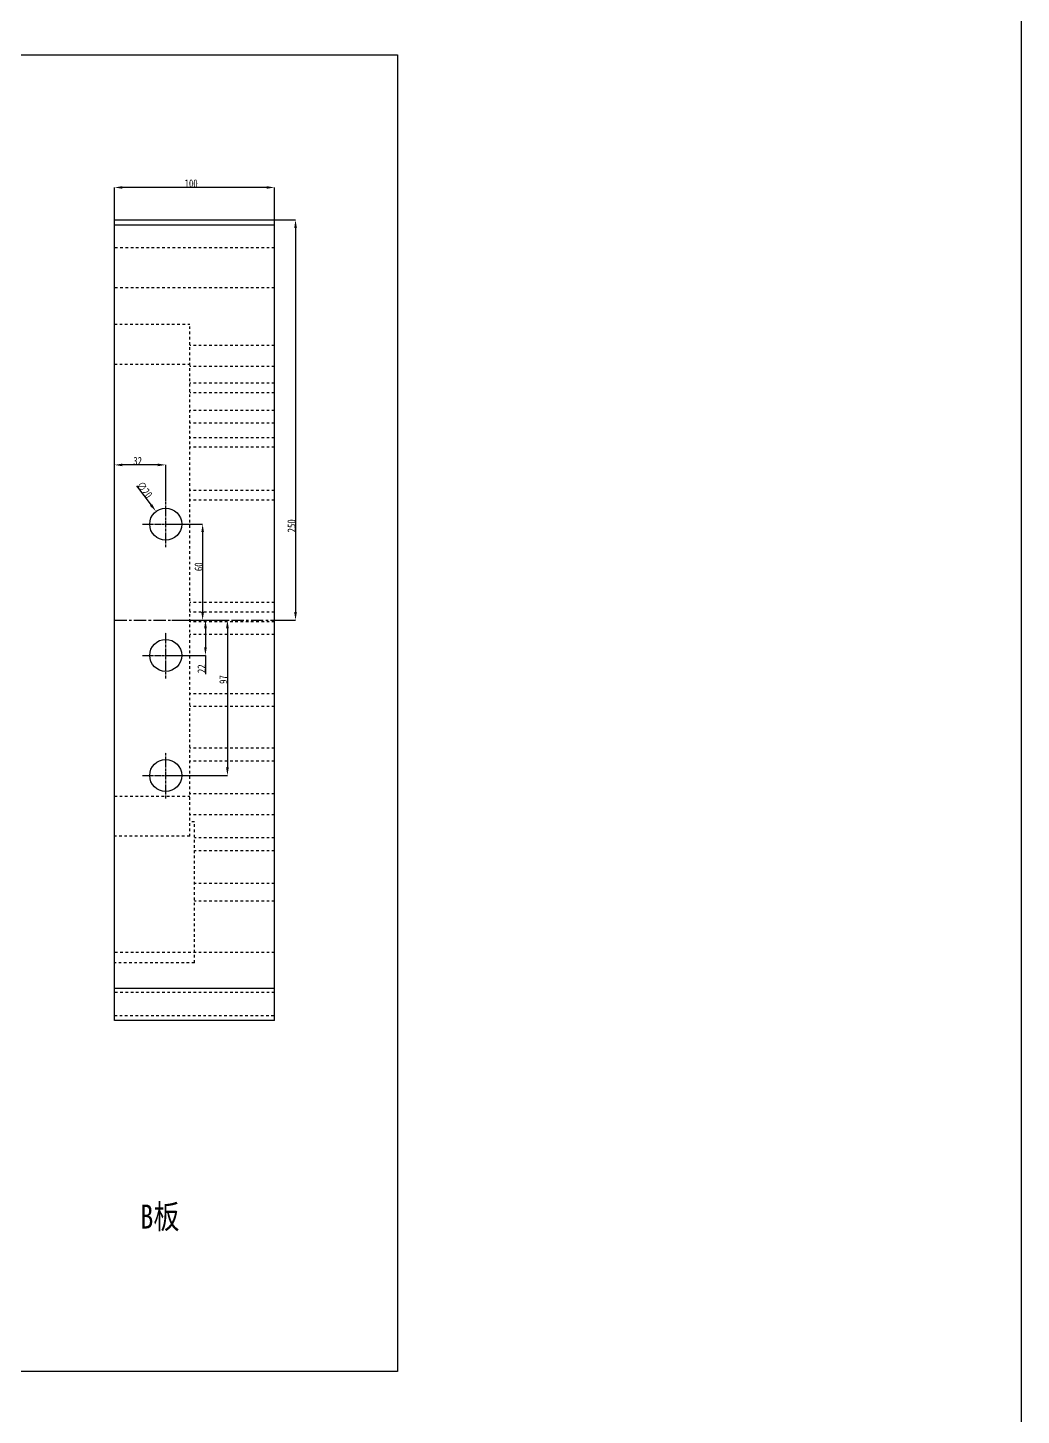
# Model space of a CAD drawing. Header units: millimetres. Extents: x 629 to 2024, y -4394 to 1386.
# Drawn here: x 1403 to 2024, y -3369 to -2502 of the extents above; entities that cross this region are included whole.
import ezdxf

# ---------------------------------------------------------------- set-up
doc = ezdxf.new("R2010")
doc.units = ezdxf.units.MM
doc.header["$LTSCALE"] = 16.335
doc.header["$PDMODE"] = 3
doc.header["$PDSIZE"] = 0.3125
doc.linetypes.add('CENTER', pattern=[0.6, 0.375, -0.075, 0.075, -0.075])
doc.linetypes.add('HIDDEN', pattern=[0.2, 0.1, -0.1])
doc.layers.get('0').update_dxf_attribs({"linetype": 'CONTINUOUS'})
doc.layers.get('Defpoints').update_dxf_attribs({"linetype": 'CONTINUOUS'})
doc.layers.add('DEFAULT_2', color=8, linetype='HIDDEN')
doc.styles.get("Standard").update_dxf_attribs({"font": 'txt', "width": 0.8})
doc.dimstyles.new('副本 ISO-25-1', dxfattribs={"dimtxt": 5, "dimasz": 5, "dimexe": 0, "dimexo": 0, "dimgap": 0, "dimtad": 1, "dimtxsty": 'Standard', "dimcen": 0, "dimclrd": 4, "dimclre": 4, "dimclrt": 6, "dimazin": 0, "dimtfac": 1, "dimtofl": 0, "dimtmove": 0, "dimatfit": 3, "dimfxl": 0, "dimarcsym": 0})

# ---------------------------------------------------------------- blocks, each defined once
blk = doc.blocks.new('*D316')
at = {"color": 4, "linetype": 'Continuous', "lineweight": -2}
blk.add_line((1470.87, -2788.08), (1479.97, -2800.01), dxfattribs=at)
at = {"color": 4}
blk.add_solid([(1480.63, -2799.5), (1479.3, -2800.51), (1483, -2803.98)], dxfattribs=at)
at = {"layer": 'Defpoints', "color": 0}
for p in [(1483, -2803.98), (1495.13, -2819.88)]:
    blk.add_point(p, dxfattribs=at)
at = {"color": 6, "insert": (1475.89, -2790.54), "char_height": 5, "attachment_point": 5, "rotation": 307.33735}
blk.add_mtext('∅20', dxfattribs=at)
blk = doc.blocks.new('*D317')
at = {"color": 4, "linetype": 'Continuous', "lineweight": -2}
for p, q in [((1457.07, -2781.35), (1457.07, -2774.94)), ((1484.06, -2774.94), (1462.07, -2774.94)), ((1489.06, -2797.53), (1489.06, -2774.94))]:
    blk.add_line(p, q, dxfattribs=at)
at = {"color": 4}
for points in [[(1462.07, -2774.1), (1462.07, -2775.77), (1457.07, -2774.94)], [(1484.06, -2774.1), (1484.06, -2775.77), (1489.06, -2774.94)]]:
    blk.add_solid(points, dxfattribs=at)
at = {"layer": 'Defpoints', "color": 0}
for p in [(1457.07, -2774.94), (1457.07, -2781.35), (1489.06, -2797.53)]:
    blk.add_point(p, dxfattribs=at)
at = {"color": 6, "insert": (1471.55, -2772.44), "char_height": 5, "attachment_point": 5}
blk.add_mtext('32', dxfattribs=at)
blk = doc.blocks.new('*D318')
at = {"color": 4, "linetype": 'Continuous', "lineweight": -2}
for p, q in [((1492.88, -2811.93), (1512.16, -2811.93)), ((1512.16, -2816.93), (1512.16, -2866.93)), ((1492.88, -2871.93), (1512.16, -2871.93))]:
    blk.add_line(p, q, dxfattribs=at)
at = {"color": 4}
for points in [[(1511.32, -2816.93), (1512.99, -2816.93), (1512.16, -2811.93)], [(1511.32, -2866.93), (1512.99, -2866.93), (1512.16, -2871.93)]]:
    blk.add_solid(points, dxfattribs=at)
at = {"layer": 'Defpoints', "color": 0}
for p in [(1492.88, -2811.93), (1492.88, -2871.93), (1512.16, -2871.93)]:
    blk.add_point(p, dxfattribs=at)
at = {"color": 6, "insert": (1509.66, -2838.57), "char_height": 5, "attachment_point": 5, "rotation": 90}
blk.add_mtext('60', dxfattribs=at)
blk = doc.blocks.new('*D319')
at = {"color": 4, "linetype": 'Continuous', "lineweight": -2}
for p, q in [((1492.88, -2871.93), (1513.92, -2871.93)), ((1513.92, -2876.93), (1513.92, -2888.93)), ((1492.88, -2893.93), (1513.92, -2893.93)), ((1513.92, -2893.93), (1513.92, -2905.6))]:
    blk.add_line(p, q, dxfattribs=at)
at = {"color": 4}
for points in [[(1513.08, -2876.93), (1514.75, -2876.93), (1513.92, -2871.93)], [(1513.08, -2888.93), (1514.75, -2888.93), (1513.92, -2893.93)]]:
    blk.add_solid(points, dxfattribs=at)
at = {"layer": 'Defpoints', "color": 0}
for p in [(1492.88, -2871.93), (1492.88, -2893.93), (1513.92, -2893.93)]:
    blk.add_point(p, dxfattribs=at)
at = {"color": 6, "insert": (1511.42, -2902.27), "char_height": 5, "attachment_point": 5, "rotation": 90}
blk.add_mtext('22', dxfattribs=at)
blk = doc.blocks.new('*D320')
at = {"color": 4, "linetype": 'Continuous', "lineweight": -2}
for p, q in [((1492.88, -2871.93), (1527.64, -2871.93)), ((1527.64, -2876.93), (1527.64, -2963.93)), ((1489.06, -2968.93), (1527.64, -2968.93))]:
    blk.add_line(p, q, dxfattribs=at)
at = {"color": 4}
for points in [[(1526.81, -2876.93), (1528.48, -2876.93), (1527.64, -2871.93)], [(1526.81, -2963.93), (1528.48, -2963.93), (1527.64, -2968.93)]]:
    blk.add_solid(points, dxfattribs=at)
at = {"layer": 'Defpoints', "color": 0}
for p in [(1492.88, -2871.93), (1489.06, -2968.93), (1527.64, -2968.93)]:
    blk.add_point(p, dxfattribs=at)
at = {"color": 6, "insert": (1525.14, -2909.01), "char_height": 5, "attachment_point": 5, "rotation": 90}
blk.add_mtext('97', dxfattribs=at)
blk = doc.blocks.new('*D321')
at = {"color": 4, "linetype": 'Continuous', "lineweight": -2}
for p, q in [((1457.07, -2621.93), (1457.07, -2601.64)), ((1552.07, -2601.64), (1462.07, -2601.64)), ((1557.07, -2621.93), (1557.07, -2601.64))]:
    blk.add_line(p, q, dxfattribs=at)
at = {"color": 4}
for points in [[(1462.07, -2600.81), (1462.07, -2602.48), (1457.07, -2601.64)], [(1552.07, -2600.81), (1552.07, -2602.48), (1557.07, -2601.64)]]:
    blk.add_solid(points, dxfattribs=at)
at = {"layer": 'Defpoints', "color": 0}
for p in [(1457.07, -2601.64), (1457.07, -2621.93), (1557.07, -2621.93)]:
    blk.add_point(p, dxfattribs=at)
at = {"color": 6, "insert": (1504.96, -2599.14), "char_height": 5, "attachment_point": 5}
blk.add_mtext('100', dxfattribs=at)
blk = doc.blocks.new('*D322')
at = {"color": 4, "linetype": 'Continuous', "lineweight": -2}
for p, q in [((1546.5, -2621.93), (1570.2, -2621.93)), ((1570.2, -2626.93), (1570.2, -2866.93)), ((1557.07, -2871.93), (1570.2, -2871.93))]:
    blk.add_line(p, q, dxfattribs=at)
at = {"color": 4}
for points in [[(1569.37, -2626.93), (1571.04, -2626.93), (1570.2, -2621.93)], [(1569.37, -2866.93), (1571.04, -2866.93), (1570.2, -2871.93)]]:
    blk.add_solid(points, dxfattribs=at)
at = {"layer": 'Defpoints', "color": 0}
for p in [(1546.5, -2621.93), (1557.07, -2871.93), (1570.2, -2871.93)]:
    blk.add_point(p, dxfattribs=at)
at = {"color": 6, "insert": (1567.7, -2813), "char_height": 5, "attachment_point": 5, "rotation": 90}
blk.add_mtext('250', dxfattribs=at)

msp = doc.modelspace()

# ---------------------------------------------------------------- linework, layer by layer
at = {"color": 7, "linetype": 'Continuous'}
for p, q in [((1457.069, -3121.933), (1457.069, -2621.933)), ((1457.069, -2621.933), (1557.069, -2621.933)), ((1457.069, -2624.933), (1557.069, -2624.933)), ((1557.069, -3121.933), (1557.069, -2621.933)), ((1557.069, -3101.933), (1457.069, -3101.933)), ((1557.069, -3121.933), (1457.069, -3121.933))]:
    msp.add_line(p, q, dxfattribs=at)
at = {"color": 1, "linetype": 'CENTER', "ltscale": 0.248791}
for p, q in [((1489.065, -2826.333), (1489.065, -2797.533)), ((1474.665, -2811.933), (1503.465, -2811.933)), ((1489.065, -2908.333), (1489.065, -2879.533)), ((1474.665, -2893.933), (1503.465, -2893.933)), ((1489.065, -2983.333), (1489.065, -2954.533)), ((1474.665, -2968.933), (1503.465, -2968.933))]:
    msp.add_line(p, q, dxfattribs=at)
at = {"color": 1, "linetype": 'CENTER', "ltscale": 1.243955}
msp.add_line((1457.069, -2871.933), (1557.069, -2871.933), dxfattribs=at)
for points in [[(628.864, 1386.234), (2023.672, 1386.234), (2023.672, -4394.118), (628.864, -4394.118)], [(936.955, -2518.846), (1633.979, -2518.846), (1633.979, -3341.356), (936.955, -3341.356)]]:
    msp.add_lwpolyline(points, close=True)
for centre in [(1489.065, -2811.933), (1489.065, -2893.933), (1489.065, -2968.933)]:
    msp.add_circle(centre, 10)
at = {"layer": 'DEFAULT_2', "color": 8, "linetype": 'HIDDEN'}
for p, q in [((1557.069, -2639.433), (1457.069, -2639.433)), ((1557.069, -2664.433), (1457.069, -2664.433)), ((1457.069, -2686.933), (1504.065, -2686.933)), ((1504.065, -3006.933), (1504.065, -2686.933)), ((1557.069, -2700.433), (1504.065, -2700.433)), ((1457.069, -2711.933), (1504.065, -2711.933)), ((1557.069, -2713.433), (1504.065, -2713.433)), ((1557.069, -2723.933), (1504.065, -2723.933)), ((1557.069, -2729.933), (1504.065, -2729.933)), ((1557.069, -2740.933), (1504.065, -2740.933)), ((1557.069, -2748.933), (1504.065, -2748.933)), ((1557.069, -2757.933), (1504.065, -2757.933)), ((1557.069, -2763.933), (1504.065, -2763.933)), ((1557.069, -2790.933), (1504.065, -2790.933)), ((1557.069, -2796.933), (1504.065, -2796.933)), ((1557.069, -2860.933), (1504.065, -2860.933)), ((1557.069, -2866.933), (1504.065, -2866.933)), ((1557.069, -2872.933), (1504.065, -2872.933)), ((1557.069, -2880.933), (1504.065, -2880.933)), ((1557.069, -2917.933), (1504.065, -2917.933)), ((1557.069, -2925.933), (1504.065, -2925.933)), ((1557.069, -2951.933), (1504.065, -2951.933)), ((1557.069, -2959.933), (1504.065, -2959.933)), ((1557.069, -2980.433), (1504.065, -2980.433)), ((1457.069, -2981.933), (1504.065, -2981.933)), ((1557.069, -2993.433), (1504.065, -2993.433)), ((1507.069, -2997.883), (1504.065, -2997.883)), ((1507.069, -3085.983), (1507.069, -2997.883)), ((1504.065, -3006.933), (1457.069, -3006.933)), ((1557.069, -3007.933), (1507.069, -3007.933)), ((1557.069, -3015.933), (1507.069, -3015.933)), ((1557.069, -3036.433), (1507.069, -3036.433)), ((1557.069, -3047.433), (1507.069, -3047.433)), ((1557.069, -3079.433), (1457.069, -3079.433)), ((1507.069, -3085.983), (1457.069, -3085.983)), ((1557.069, -3104.433), (1457.069, -3104.433)), ((1457.069, -3118.933), (1557.069, -3118.933))]:
    msp.add_line(p, q, dxfattribs=at)

# ---------------------------------------------------------------- texts
at = {"insert": (1473.188, -3236.989), "char_height": 15, "width": 325.32345, "attachment_point": 1}
msp.add_mtext('{\\fSimSun|b0|i0|c134|p2;B板 \\H1x;     }', dxfattribs=at)

# ---------------------------------------------------------------- dimensions: what is measured, and where the dimension line sits
for base, p1, p2, picture, middle in [((1457.069, -2601.644), (1557.069, -2621.933), (1457.069, -2621.933), '*D321', (1504.955, -2601.644)), ((1457.069, -2774.936), (1489.065, -2797.533), (1457.069, -2781.354), '*D317', (1471.553, -2774.936))]:
    dim = msp.add_linear_dim(base=base, p1=p1, p2=p2, dimstyle='副本 ISO-25-1', override={"dimfxl": 1.25, "dimarcsym": 1})
    dim.commit()
    dim.dimension.update_dxf_attribs({"geometry": picture, "text_midpoint": middle, "dimtype": 160})
for base, p1, p2, picture, middle in [((1570.204, -2871.933), (1546.499, -2621.933), (1557.069, -2871.933), '*D322', (1570.204, -2812.997)), ((1512.156, -2871.933), (1492.882, -2811.933), (1492.882, -2871.933), '*D318', (1512.156, -2838.567)), ((1527.642, -2968.933), (1492.882, -2871.933), (1489.065, -2968.933), '*D320', (1527.642, -2909.01)), ((1513.915, -2893.933), (1492.882, -2871.933), (1492.882, -2893.933), '*D319', (1513.915, -2902.266))]:
    dim = msp.add_linear_dim(base=base, p1=p1, p2=p2, angle=90, dimstyle='副本 ISO-25-1', override={"dimfxl": 1.25, "dimarcsym": 1})
    dim.commit()
    dim.dimension.update_dxf_attribs({"geometry": picture, "text_midpoint": middle, "dimtype": 160})
dim = msp.add_diameter_dim_2p(p1=(1495.13, -2819.884), p2=(1483, -2803.982), dimstyle='副本 ISO-25-1', override={"dimfxl": 1.25, "dimarcsym": 1})
dim.commit()
dim.dimension.update_dxf_attribs({"geometry": '*D316', "text_midpoint": (1475.89, -2790.54)})

doc.saveas('drawing.dxf')
